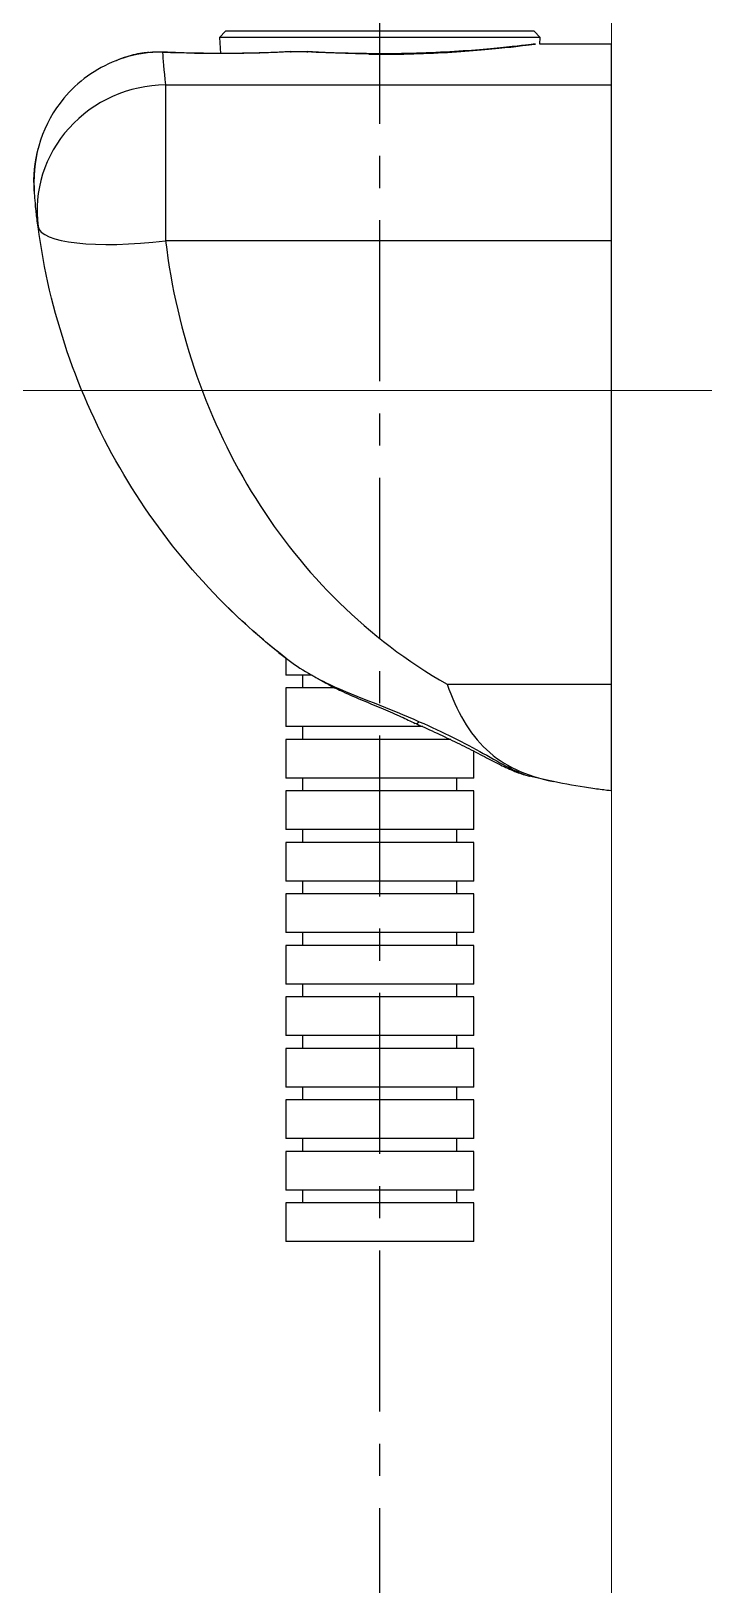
# Model space of a CAD drawing. Extents: x 1171 to 2300, y 0 to 827.
# Drawn here: x 1924.1 to 1977.1, y 268.8 to 389.5 of the extents above; entities that cross this region are included whole.
import ezdxf

# ---------------------------------------------------------------- set-up
doc = ezdxf.new("R2010")
doc.units = 0
doc.header["$LTSCALE"] = 10
doc.header["$MEASUREMENT"] = 0
doc.linetypes.add('CENTER', pattern=[2, 1.25, -0.25, 0.25, -0.25])
doc.linetypes.add('CENTER2', pattern=[28.575, 19.05, -3.175, 3.175, -3.175])
doc.layers.add('1', color=7, linetype='CONTINUOUS')
doc.layers.add('Cneter', color=1, linetype='CENTER2', lineweight=13)
doc.layers.add('치수선', color=7, linetype='CONTINUOUS', lineweight=20)

msp = doc.modelspace()

# ---------------------------------------------------------------- linework, layer by layer
at = {"layer": '1', "color": 1, "linetype": 'CENTER', "lineweight": -3}
msp.add_line((1951.25, 162.28), (1951.25, 399.45), dxfattribs=at)
at = {"layer": '1', "color": 7, "linetype": 'Continuous'}
for p, q in [((1939.25, 389.47), (1938.79, 388.97)), ((1938.79, 388.97), (1938.87, 387.74)), ((1963.72, 388.97), (1938.79, 388.97)), ((1963.25, 389.47), (1939.25, 389.47)), ((1963.72, 388.97), (1963.25, 389.47)), ((1963.68, 388.47), (1963.72, 388.97)), ((1945.63, 387.87), (1944.31, 387.87)), ((1945.58, 387.86), (1944.36, 387.86)), ((1969.25, 388.47), (1963.68, 388.47)), ((1969.25, 385.3), (1969.25, 388.47)), ((1934.6, 385.3), (1934.6, 373.2)), ((1934.6, 385.3), (1969.25, 385.3)), ((1969.25, 373.2), (1969.25, 385.3)), ((1934.6, 373.2), (1969.25, 373.2)), ((1969.25, 338.76), (1969.25, 373.2)), ((1943.95, 340.77), (1943.95, 339.47)), ((1945.88, 339.47), (1943.95, 339.47)), ((1945.25, 339.47), (1945.25, 338.47)), ((1943.95, 338.47), (1943.95, 335.47)), ((1947.73, 338.47), (1943.95, 338.47)), ((1956.48, 338.76), (1969.25, 338.76)), ((1969.25, 330.47), (1969.25, 338.76)), ((1954.59, 335.47), (1943.95, 335.47)), ((1945.25, 335.47), (1945.25, 334.47)), ((1943.95, 334.47), (1943.95, 331.47)), ((1956.77, 334.47), (1943.95, 334.47)), ((1958.55, 331.47), (1958.55, 333.55)), ((1958.55, 331.47), (1943.95, 331.47)), ((1945.25, 331.47), (1945.25, 330.47)), ((1957.25, 330.47), (1957.25, 331.47)), ((1943.95, 330.47), (1943.95, 327.47)), ((1958.55, 330.47), (1943.95, 330.47)), ((1958.55, 327.47), (1958.55, 330.47)), ((1958.55, 327.47), (1943.95, 327.47)), ((1945.25, 327.47), (1945.25, 326.47)), ((1957.25, 326.47), (1957.25, 327.47)), ((1943.95, 326.47), (1943.95, 323.47)), ((1958.55, 326.47), (1943.95, 326.47)), ((1958.55, 323.47), (1958.55, 326.47)), ((1958.55, 323.47), (1943.95, 323.47)), ((1945.25, 323.47), (1945.25, 322.47)), ((1957.25, 322.47), (1957.25, 323.47)), ((1943.95, 322.47), (1943.95, 319.47)), ((1958.55, 322.47), (1943.95, 322.47)), ((1958.55, 319.47), (1958.55, 322.47)), ((1958.55, 319.47), (1943.95, 319.47)), ((1945.25, 319.47), (1945.25, 318.47)), ((1957.25, 318.47), (1957.25, 319.47)), ((1943.95, 318.47), (1943.95, 315.47)), ((1958.55, 318.47), (1943.95, 318.47)), ((1958.55, 315.47), (1958.55, 318.47)), ((1958.55, 315.47), (1943.95, 315.47)), ((1945.25, 315.47), (1945.25, 314.47)), ((1957.25, 314.47), (1957.25, 315.47)), ((1943.95, 314.47), (1943.95, 311.47)), ((1958.55, 314.47), (1943.95, 314.47)), ((1958.55, 311.47), (1958.55, 314.47)), ((1958.55, 311.47), (1943.95, 311.47)), ((1945.25, 311.47), (1945.25, 310.47)), ((1957.25, 310.47), (1957.25, 311.47)), ((1943.95, 310.47), (1943.95, 307.47)), ((1958.55, 310.47), (1943.95, 310.47)), ((1958.55, 307.47), (1958.55, 310.47)), ((1958.55, 307.47), (1943.95, 307.47)), ((1945.25, 307.47), (1945.25, 306.47)), ((1957.25, 306.47), (1957.25, 307.47)), ((1943.95, 306.47), (1943.95, 303.47)), ((1958.55, 306.47), (1943.95, 306.47)), ((1958.55, 303.47), (1958.55, 306.47)), ((1958.55, 303.47), (1943.95, 303.47)), ((1945.25, 303.47), (1945.25, 302.47)), ((1957.25, 302.47), (1957.25, 303.47)), ((1943.95, 302.47), (1943.95, 299.47)), ((1958.55, 302.47), (1943.95, 302.47)), ((1958.55, 299.47), (1958.55, 302.47)), ((1958.55, 299.47), (1943.95, 299.47)), ((1945.25, 299.47), (1945.25, 298.47)), ((1957.25, 298.47), (1957.25, 299.47)), ((1943.95, 298.47), (1943.95, 295.47)), ((1958.55, 298.47), (1943.95, 298.47)), ((1958.55, 295.47), (1958.55, 298.47)), ((1958.55, 295.47), (1943.95, 295.47))]:
    msp.add_line(p, q, dxfattribs=at)
at = {"layer": '1', "color": 7, "linetype": 'Continuous', "extrusion": (6.12323e-17, -7.4988e-33, -1)}
for start, end in [(352.2682, 352.5557), (307.7566, 314.5231)]:
    msp.add_arc((-1975.07, 380.95), 50.81, start, end, dxfattribs=at)
at = {"layer": '1', "color": 7, "linetype": 'Continuous'}
for centre, major_axis, ratio, start_param, end_param in [((1934.37, 385.84), (0.09, 2), 0.357631, 6.276828, 6.405218), ((1934.6, 375.61), (-9.91, -1.31), 0.96772, 4.585417, 6.283185), ((1934.6, 375.61), (-9.91, -1.31), 0.239333, 0, 1.539235)]:
    msp.add_ellipse(centre, major_axis=major_axis, ratio=ratio, start_param=start_param, end_param=end_param, dxfattribs=at)
for points, degree in [([(1933.37, 387.81), (1932.47, 387.72), (1931.58, 387.5), (1930.74, 387.17)], 3), ([(1934.37, 387.82), (1934.03, 387.84), (1933.7, 387.83), (1933.37, 387.81)], 3), ([(1934.46, 387.83), (1933.93, 387.87), (1933.43, 387.81)], 2), ([(1944.36, 387.86), (1941.25, 387.7), (1937.59, 387.68), (1934.37, 387.82)], 3), ([(1934.37, 387.82), (1934.4, 387.3), (1934.47, 386.46), (1934.6, 385.3)], 3), ([(1924.4, 377.05), (1924.31, 378.19), (1924.43, 379.33), (1924.72, 380.42)], 3), ([(1924.69, 374.31), (1924.68, 374.35), (1924.68, 374.4), (1924.67, 374.45)], 3), ([(1943.39, 341.22), (1943.52, 341.11), (1943.66, 341.01), (1943.8, 340.9)], 3), ([(1943.8, 340.9), (1944.87, 340.06), (1946.04, 339.37), (1947.31, 338.75)], 3), ([(1945.94, 339.49), (1946.4, 339.2), (1946.88, 338.93), (1947.37, 338.68)], 3), ([(1947.31, 338.75), (1949.54, 337.7), (1952.07, 336.9), (1954.32, 335.84)], 3), ([(1964.74, 331.2), (1964.11, 331.33), (1963.49, 331.47), (1962.87, 331.62)], 3)]:
    msp.add_open_spline(points, degree=degree, dxfattribs=at)
for points, knots in [([(1933.3, 387.8), (1933.18, 387.8), (1932.6, 387.75), (1931.74, 387.55), (1931.03, 387.29), (1930.76, 387.17)], [0, 0, 0, 0, 0.137714, 0.664904, 1, 1, 1, 1]), ([(1933.42, 387.83), (1933.41, 387.83), (1933.39, 387.82), (1933.38, 387.81), (1933.37, 387.81), (1933.37, 387.81)], [0, 0, 0, 0, 0.932119, 0.932119, 1, 1, 1, 1]), ([(1938.67, 387.73), (1938.17, 387.74), (1937.16, 387.75), (1935.75, 387.78), (1934.86, 387.82), (1934.46, 387.84)], [0, 0, 0, 0, 0.346493, 0.701474, 1, 1, 1, 1]), ([(1944.3, 387.88), (1943.92, 387.85), (1943.08, 387.81), (1941.71, 387.77), (1940.21, 387.74), (1939.19, 387.73), (1938.68, 387.73), (1938.67, 387.73)], [0, 0, 0, 0, 0.21806, 0.47613, 0.734344, 0.995673, 1, 1, 1, 1]), ([(1944.3, 387.87), (1944.32, 387.88), (1944.34, 387.87), (1944.36, 387.86), (1944.36, 387.86), (1944.36, 387.86)], [0, 0, 0, 0, 0.948259, 0.948259, 1, 1, 1, 1]), ([(1950.4, 387.67), (1950.64, 387.67), (1950.88, 387.67), (1953.25, 387.67), (1955.38, 387.75), (1959.02, 387.98), (1960.56, 388.14), (1962.7, 388.38), (1963.29, 388.46), (1963.4, 388.48), (1962.9, 388.42), (1960.95, 388.2), (1959.5, 388.05), (1955.95, 387.81), (1953.86, 387.72), (1949.63, 387.69), (1947.49, 387.75), (1945.58, 387.86)], [0, 0, 0, 0, 0.015967, 0.015967, 0.156543, 0.156543, 0.297119, 0.297119, 0.437696, 0.437696, 0.578272, 0.578272, 0.718848, 0.718848, 0.859424, 0.859424, 1, 1, 1, 1]), ([(1945.58, 387.86), (1945.58, 387.86), (1945.58, 387.86), (1945.6, 387.87), (1945.63, 387.88), (1945.65, 387.87)], [0, 0, 0, 0, 0.048294, 0.048294, 1, 1, 1, 1]), ([(1950.41, 387.72), (1949.93, 387.73), (1948.96, 387.74), (1947.53, 387.78), (1946.41, 387.83), (1945.81, 387.87), (1945.65, 387.88)], [0, 0, 0, 0, 0.28889, 0.587438, 0.888444, 1, 1, 1, 1]), ([(1930.74, 387.17), (1929.18, 386.56), (1927.77, 385.55), (1925.09, 382.33), (1924.25, 379.8), (1924.39, 377.28)], [0, 0, 0, 0, 0.401499, 0.401499, 1, 1, 1, 1]), ([(1924.38, 377.28), (1924.38, 377.24), (1924.39, 377.04), (1924.42, 376.51), (1924.5, 375.65), (1924.57, 374.93), (1924.64, 374.47), (1924.64, 374.42)], [0, 0, 0, 0, 0.068436, 0.333791, 0.637711, 0.966343, 1, 1, 1, 1]), ([(1943.8, 340.9), (1941.23, 342.9), (1938.83, 345.18), (1934.57, 350.09), (1932.68, 352.73), (1929.4, 358.42), (1928.03, 361.45), (1925.9, 367.7), (1925.13, 370.94), (1924.69, 374.31)], [0, 0, 0, 0, 0.25, 0.25, 0.5, 0.5, 0.75, 0.75, 1, 1, 1, 1]), ([(1934.6, 373.2), (1935.04, 369.53), (1935.86, 366.03), (1938.21, 359.33), (1939.76, 356.11), (1943.45, 350.23), (1945.63, 347.51), (1950.6, 342.65), (1953.36, 340.53), (1956.48, 338.76)], [0, 0, 0, 0, 0.25, 0.25, 0.5, 0.5, 0.75, 0.75, 1, 1, 1, 1]), ([(1947.36, 338.66), (1947.36, 338.66), (1947.36, 338.66), (1947.33, 338.67), (1947.32, 338.7), (1947.31, 338.74), (1947.31, 338.74), (1947.31, 338.75)], [0, 0, 0, 0, 0.102368, 0.102368, 0.924624, 0.924624, 1, 1, 1, 1]), ([(1947.37, 338.67), (1947.7, 338.5), (1948.55, 338.09), (1949.94, 337.49), (1951.48, 336.86), (1952.84, 336.27), (1953.64, 335.89), (1954, 335.71)], [0, 0, 0, 0, 0.154276, 0.391878, 0.62114, 0.832199, 1, 1, 1, 1]), ([(1956.48, 338.76), (1957.21, 336.68), (1958.2, 334.93), (1960.88, 332.42), (1962.6, 331.64), (1964.74, 331.2)], [0, 0, 0, 0, 0.5, 0.5, 1, 1, 1, 1]), ([(1954, 335.73), (1954.05, 335.71), (1954.11, 335.71), (1954.21, 335.76), (1954.26, 335.79), (1954.31, 335.83), (1954.31, 335.83), (1954.32, 335.84)], [0, 0, 0, 0, 0.613027, 0.613027, 0.963392, 0.963392, 1, 1, 1, 1]), ([(1954, 335.72), (1954.17, 335.65), (1954.89, 335.33), (1956.11, 334.76), (1957.64, 334.03), (1959.04, 333.31), (1960.32, 332.64), (1961.47, 332.09), (1962.29, 331.76), (1962.77, 331.65), (1962.9, 331.62)], [0, 0, 0, 0, 0.047473, 0.207278, 0.365783, 0.523982, 0.674192, 0.815613, 0.951346, 1, 1, 1, 1]), ([(1954.32, 335.84), (1956.15, 335.06), (1957.84, 334.19), (1960.74, 332.58), (1962, 331.84), (1962.87, 331.62)], [0, 0, 0, 0, 0.5, 0.5, 1, 1, 1, 1]), ([(1969.25, 330.47), (1969.25, 330.47), (1968.99, 330.5), (1968.32, 330.59), (1967.91, 330.64), (1966.63, 330.84), (1965.69, 331), (1964.74, 331.2)], [0, 0, 0, 0, 0.25, 0.25, 0.5, 0.5, 1, 1, 1, 1])]:
    msp.add_open_spline(points, degree=3, knots=knots, dxfattribs=at)
at = {"layer": 'Cneter', "lineweight": 5, "ltscale": 0.5}
msp.add_line((1977.07, 361.57), (1917.51, 361.57), dxfattribs=at)
at = {"layer": '치수선'}
msp.add_line((1969.25, 116.43), (1969.25, 682.96), dxfattribs=at)

doc.saveas('drawing.dxf')
